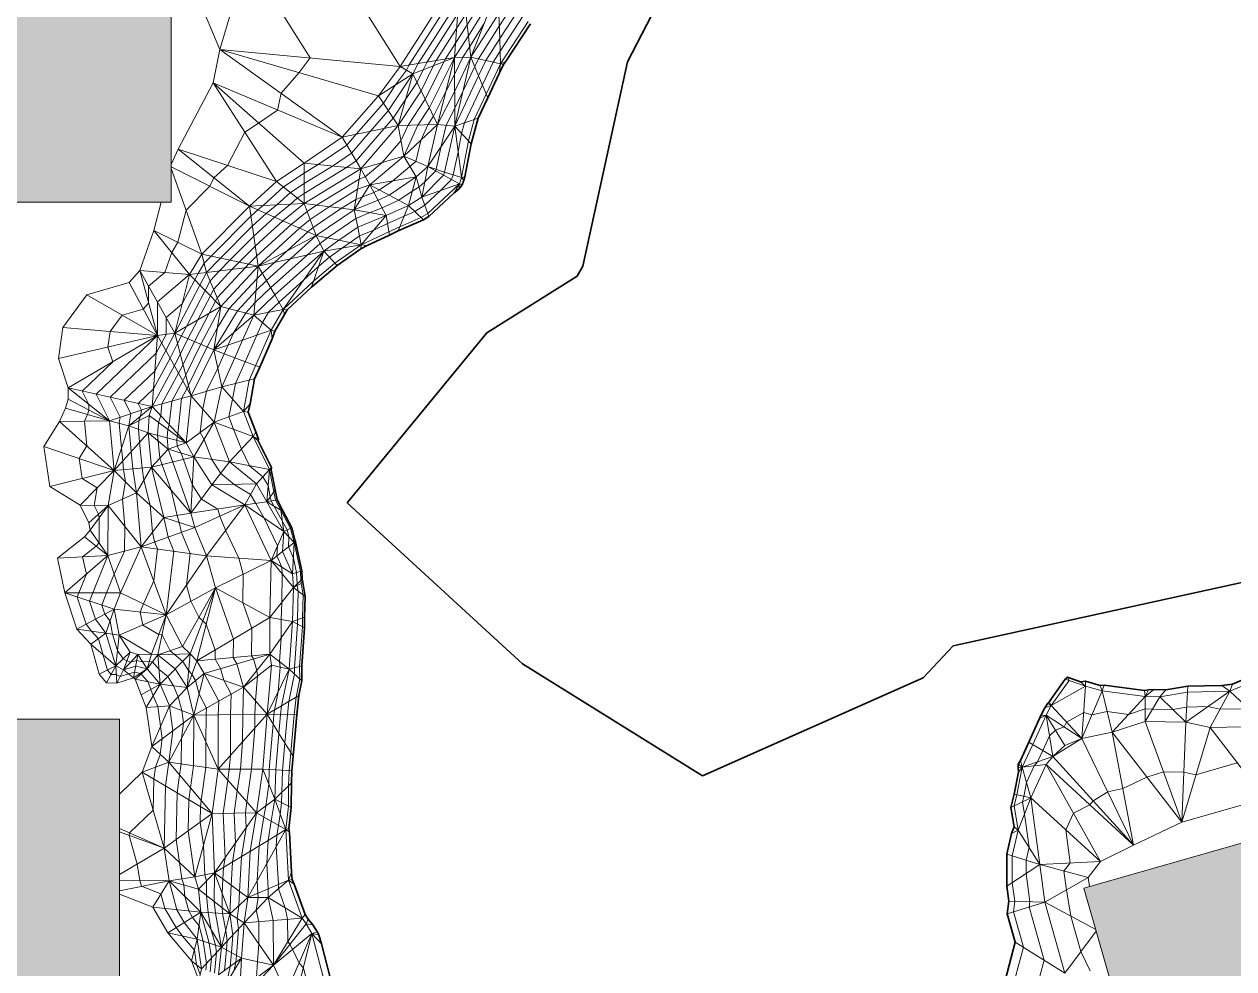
# Model space of a CAD drawing. Header units: millimetres. Extents: x -340184 to 563611, y -309449 to 515683.
# Drawn here: x 143528 to 350857, y 36423 to 198294 of the extents above; entities that cross this region are included whole.
import ezdxf

# ---------------------------------------------------------------- set-up
doc = ezdxf.new("R2010")
doc.units = ezdxf.units.MM
for name, color, linetype, lineweight in [('A-DETL-GENF', 92, 'Continuous', 9), ('A-DETL-THIN', 151, 'Continuous', 9), ('C-TOPO', 7, 'Continuous', 9), ('C-TOPO-FOLD', 70, 'Continuous', 9), ('C-TOPO-MAJR', 7, 'Continuous', 35), ('C-TOPO-MINR', 7, 'Continuous', 9)]:
    doc.layers.add(name, color=color, linetype=linetype, lineweight=lineweight)

msp = doc.modelspace()

# ---------------------------------------------------------------- hatches: boundary and pattern name
at = {"layer": 'A-DETL-GENF'}
for points in [[(68409, 101789), (134151, 101789), (134151, 167784), (168724, 167784), (168724, 224031), (134151, 224031), (134151, 281789), (61923, 281789), (61923, 101789)], [(85665, -64811), (178855, -64811), (178855, -40811), (159885, -40811), (159885, 79189), (85665, 79189), (85665, -51149)], [(356031, -57427), (461121, -27293), (450095, 11158), (416307, 1469), (396461, 70680), (325159, 50235), (354231, -51149)]]:
    msp.add_hatch(color=8, dxfattribs=at).paths.add_polyline_path(points)

# ---------------------------------------------------------------- linework, layer by layer
at = {"layer": 'A-DETL-THIN'}
for p, q in [((168724, 167784), (168724, 224031)), ((134151, 167784), (168724, 167784)), ((159885, 79189), (85665, 79189)), ((159885, -40811), (159885, 79189)), ((396461, 70680), (325159, 50235)), ((325159, 50235), (356031, -57427))]:
    msp.add_line(p, q, dxfattribs=at)
at = {"layer": 'C-TOPO', "lineweight": 35}
for p, q in [((246925, 191863), (279806, 255375)), ((230284, 198374), (226015, 191856)), ((225678, 191361), (224959, 189836)), ((226015, 191856), (225678, 191361)), ((239295, 156835), (246925, 191863)), ((224959, 189836), (222981, 185669)), ((222981, 185669), (221346, 182219)), ((221346, 182219), (220161, 177814)), ((220161, 177814), (219081, 172125)), ((219081, 172125), (218897, 171585)), ((218003, 170031), (217251, 169379)), ((218620, 170742), (218003, 170031)), ((218897, 171585), (218620, 170742)), ((217251, 169379), (212888, 165326)), ((211969, 164761), (207651, 162856)), ((212888, 165326), (211969, 164761)), ((206134, 162167), (202341, 160392)), ((207651, 162856), (206134, 162167)), ((201222, 159784), (197145, 156963)), ((202341, 160392), (201222, 159784)), ((197145, 156963), (192771, 153247)), ((238311, 155143), (239295, 156835)), ((222850, 145390), (238311, 155143)), ((192771, 153247), (188614, 149363)), ((188614, 149363), (188121, 148529)), ((188121, 148529), (186461, 145665)), ((186461, 145665), (186041, 144351)), ((198908, 116294), (222850, 145390)), ((186041, 144351), (183916, 139496)), ((183916, 139496), (183028, 137502)), ((183028, 137502), (182239, 133221)), ((182239, 133221), (181933, 131826)), ((181933, 131826), (183255, 128419)), ((183255, 128419), (183695, 127182)), ((183695, 127182), (183655, 126883)), ((183655, 126883), (185916, 122341)), ((185916, 122341), (185884, 121944)), ((185884, 121944), (186524, 118483)), ((186524, 118483), (186877, 116802)), ((186877, 116802), (187703, 115247)), ((228961, 88697), (198908, 116294)), ((414326, 116277), (302732, 91745)), ((187703, 115247), (187843, 114906)), ((187843, 114906), (189394, 111970)), ((189394, 111970), (189982, 109741)), ((189982, 109741), (190043, 109580)), ((190043, 109580), (190167, 109066)), ((190167, 109066), (191126, 104601)), ((191126, 104601), (191201, 103196)), ((191201, 103196), (191281, 102635)), ((191281, 102635), (191683, 100201)), ((191683, 100201), (191580, 96709)), ((191580, 96709), (191571, 94869)), ((191571, 94869), (191109, 88331)), ((302732, 91745), (297598, 86312)), ((191109, 88331), (191125, 85771)), ((259796, 69494), (228961, 88697)), ((350624, 85190), (358051, 88352)), ((191125, 85771), (190618, 83257)), ((297598, 86312), (259796, 69494)), ((319198, 82184), (321946, 86048)), ((321946, 86048), (322367, 86418)), ((322367, 86418), (324608, 85627)), ((324608, 85627), (325414, 85697)), ((325414, 85697), (327971, 84978)), ((327971, 84978), (328624, 85027)), ((328624, 85027), (335534, 84120)), ((348784, 84995), (350624, 85190)), ((190618, 83257), (190245, 79955)), ((335534, 84120), (336258, 84222)), ((336258, 84222), (337170, 84271)), ((337170, 84271), (339180, 84230)), ((339180, 84230), (342949, 84884)), ((342949, 84884), (348784, 84995)), ((317775, 79807), (318485, 81133)), ((318485, 81133), (318976, 81916)), ((318976, 81916), (319198, 82184)), ((190245, 79955), (189609, 72833)), ((315729, 75276), (317546, 79298)), ((317546, 79298), (317775, 79807)), ((314276, 72145), (315729, 75276)), ((189609, 72833), (189402, 70327)), ((313912, 70839), (313916, 71490)), ((313940, 70123), (313912, 70839)), ((313916, 71490), (314276, 72145)), ((189402, 70327), (189329, 68315)), ((313219, 66357), (313940, 70123)), ((189329, 68315), (189291, 64048)), ((312648, 64062), (313219, 66357)), ((189291, 64048), (188879, 60438)), ((313196, 60737), (312648, 64062)), ((188879, 60438), (188986, 59811)), ((312754, 59590), (313196, 60737)), ((188986, 59811), (189364, 52898)), ((311932, 56065), (312754, 59590)), ((311951, 50610), (311932, 56065)), ((189364, 52898), (189477, 51740)), ((189477, 51740), (189821, 50925)), ((189821, 50925), (191669, 45708)), ((312288, 48027), (311951, 50610)), ((312025, 45867), (312288, 48027)), ((191669, 45708), (192229, 44905)), ((313395, 40991), (312025, 45867)), ((192229, 44905), (192981, 43985)), ((192981, 43985), (193780, 42684)), ((193780, 42684), (194032, 42239)), ((194032, 42239), (194492, 40724)), ((194492, 40724), (196607, 32487)), ((311646, 34413), (313395, 40991))]:
    msp.add_line(p, q, dxfattribs=at)
at = {"layer": 'C-TOPO'}
for p, q in [((177089, 193975), (186362, 225395)), ((207950, 191054), (186362, 225395)), ((217264, 192604), (218386, 207405)), ((218386, 207405), (220101, 192634)), ((220101, 192634), (224701, 204443)), ((224701, 204443), (225028, 195821)), ((198016, 178931), (177089, 193975)), ((204247, 186017), (177089, 193975)), ((207950, 191054), (177089, 193975)), ((207950, 191054), (217264, 192604)), ((210148, 189798), (207950, 191054)), ((217264, 192604), (210148, 189798)), ((214397, 181092), (217264, 192604)), ((220101, 192634), (217264, 192604)), ((217322, 180843), (217264, 192604)), ((217322, 180843), (220101, 192634)), ((221410, 189468), (220101, 192634)), ((222646, 192072), (220101, 192634)), ((204247, 186017), (210148, 189798)), ((207623, 180926), (210148, 189798)), ((210148, 189798), (214397, 181092)), ((186790, 171358), (175917, 188231)), ((191510, 174477), (175917, 188231)), ((175917, 188231), (198016, 178931)), ((207623, 180926), (204247, 186017)), ((198016, 178931), (207623, 180926)), ((214397, 181092), (207623, 180926)), ((208576, 175675), (207623, 180926)), ((208576, 175675), (214397, 181092)), ((212693, 173911), (217322, 180843)), ((217322, 180843), (214397, 181092)), ((201229, 173507), (198016, 178931)), ((169918, 176856), (186790, 171358)), ((182119, 167097), (169918, 176856)), ((191514, 167547), (191510, 174477)), ((191510, 174477), (201229, 173507)), ((201229, 173507), (208576, 175675)), ((210708, 172138), (208576, 175675)), ((208576, 175675), (212693, 173911)), ((168724, 173880), (182119, 167097)), ((173972, 158878), (168724, 173580)), ((200070, 166504), (201229, 173507)), ((202755, 170776), (201229, 173507)), ((210708, 172138), (202755, 170776)), ((210708, 172138), (209382, 167229)), ((211679, 168642), (210708, 172138)), ((211679, 168642), (212693, 173911)), ((215417, 172428), (212693, 173911)), ((215591, 172954), (212693, 173911)), ((191514, 167547), (186790, 171358)), ((202755, 170776), (200070, 166504)), ((205589, 165506), (202755, 170776)), ((202755, 170776), (209382, 167229)), ((182119, 167097), (191514, 167547)), ((193595, 162056), (182119, 167097)), ((182119, 167097), (183608, 156831)), ((193595, 162056), (191514, 167547)), ((200070, 166504), (191514, 167547)), ((200686, 163505), (200070, 166504)), ((200070, 166504), (205589, 165506)), ((171867, 155388), (165762, 162951)), ((165762, 162951), (173972, 158878)), ((183608, 156831), (193595, 162056)), ((194907, 159410), (193595, 162056)), ((193595, 162056), (197449, 161280)), ((174778, 155753), (173972, 158878)), ((183608, 156831), (173972, 158878)), ((183608, 156831), (194907, 159410)), ((166364, 144929), (163354, 156071)), ((169363, 145351), (163354, 156071)), ((163354, 156071), (171867, 155388)), ((174778, 155753), (171867, 155388)), ((174778, 155753), (183608, 156831)), ((177222, 149934), (174778, 155753)), ((183608, 156831), (182913, 148461)), ((186490, 151890), (183608, 156831)), ((161493, 154023), (166364, 144929)), ((169363, 145351), (171867, 155388)), ((171867, 155388), (177222, 149934)), ((166364, 144929), (154276, 151940)), ((177222, 149934), (169363, 145351)), ((176028, 142511), (177222, 149934)), ((182913, 148461), (177222, 149934)), ((176028, 142511), (182913, 148461)), ((150172, 146337), (166364, 144929)), ((169363, 145351), (166364, 144929)), ((172174, 134632), (169363, 145351)), ((169363, 145351), (176028, 142511)), ((149417, 141000), (166364, 144929)), ((151092, 135958), (166364, 144929)), ((165473, 132784), (166364, 144929)), ((166364, 144929), (172174, 134632)), ((180941, 144175), (176028, 142511)), ((179613, 141141), (176028, 142511)), ((176028, 142511), (177394, 136156)), ((158124, 130312), (151092, 135958)), ((151092, 135958), (165473, 132784)), ((177394, 136156), (172174, 134632)), ((158124, 130312), (151047, 134029)), ((165473, 132784), (158124, 130312)), ((161439, 129493), (165473, 132784)), ((165473, 132784), (172174, 134632)), ((171317, 126535), (165473, 132784)), ((176095, 130109), (172174, 134632)), ((150589, 132496), (158124, 130312)), ((164968, 131246), (161439, 129493)), ((171317, 126535), (164968, 131246)), ((158124, 130312), (149581, 130233)), ((158969, 121801), (149581, 130233)), ((161439, 129493), (158124, 130312)), ((161439, 129493), (158969, 121801)), ((164756, 128282), (161439, 129493)), ((176095, 130109), (171317, 126535)), ((172622, 124162), (176095, 130109)), ((158969, 121801), (164756, 128282)), ((168187, 125446), (164756, 128282)), ((164756, 128282), (171317, 126535)), ((171317, 126535), (168187, 125446)), ((158969, 121801), (146914, 125905)), ((165355, 122358), (168187, 125446)), ((168187, 125446), (172622, 124162)), ((158969, 121801), (165355, 122358)), ((165355, 122358), (162763, 118000)), ((172622, 124162), (165355, 122358)), ((165355, 122358), (172091, 114478)), ((172091, 114478), (172622, 124162)), ((172622, 124162), (178743, 123284)), ((178743, 123284), (175701, 119356)), ((147950, 119083), (158969, 121801)), ((153094, 115881), (158969, 121801)), ((162763, 118000), (158969, 121801)), ((172091, 114478), (175701, 119356)), ((175701, 119356), (183332, 119507)), ((181340, 115916), (183332, 119507)), ((162763, 118000), (157948, 115807)), ((162763, 118000), (167436, 113754)), ((185131, 116449), (181340, 115916)), ((157948, 115807), (153094, 115881)), ((154623, 112837), (157948, 115807)), ((157948, 115807), (154838, 111580)), ((163570, 108754), (157948, 115807)), ((172091, 114478), (167436, 113754)), ((172091, 114478), (181340, 115916)), ((181340, 115916), (172802, 112027)), ((174773, 107215), (181340, 115916)), ((181340, 115916), (188024, 111371)), ((163570, 108754), (167436, 113754)), ((163570, 108754), (172802, 112027)), ((167436, 113754), (172802, 112027)), ((153883, 110421), (157870, 107246)), ((157870, 107246), (154838, 111580)), ((188024, 111371), (185840, 106419)), ((157870, 107246), (163570, 108754)), ((167884, 97067), (163570, 108754)), ((163570, 108754), (174773, 107215)), ((185840, 106419), (187818, 107950)), ((157870, 107246), (149209, 106765)), ((150511, 100823), (157870, 107246)), ((160020, 100874), (157870, 107246)), ((174773, 107215), (167884, 97067)), ((185840, 106419), (174773, 107215)), ((176311, 101725), (185840, 106419)), ((189669, 101775), (185840, 106419)), ((189544, 104117), (185840, 106419)), ((176311, 101725), (167884, 97067)), ((170656, 91629), (176311, 101725)), ((171973, 90419), (176311, 101725)), ((176311, 101725), (173126, 89186)), ((185652, 96622), (176311, 101725)), ((185652, 96622), (189669, 101775)), ((150511, 100823), (160020, 100874)), ((158966, 98052), (150511, 100823)), ((167884, 97067), (160020, 100874)), ((152565, 94632), (158966, 98052)), ((157521, 93914), (158966, 98052)), ((158966, 98052), (167884, 97067)), ((159811, 93587), (167884, 97067)), ((167884, 97067), (165351, 90320)), ((166441, 90221), (167884, 97067)), ((173126, 89186), (185652, 96622)), ((185606, 90346), (189496, 95955)), ((189496, 95955), (185652, 96622)), ((152565, 94632), (157521, 93914)), ((157521, 93914), (154955, 92050)), ((157521, 93914), (159811, 93587)), ((159811, 93587), (159227, 88329)), ((165351, 90320), (159811, 93587)), ((159227, 88329), (154955, 92050)), ((166441, 90221), (170656, 91629)), ((161705, 90703), (159227, 88329)), ((160550, 87670), (161705, 90703)), ((162987, 90261), (160550, 87670)), ((162290, 86292), (162987, 90261)), ((164627, 87800), (162987, 90261)), ((165351, 90320), (164627, 87800)), ((166441, 90221), (164627, 87800)), ((171973, 90419), (166441, 90221)), ((166857, 85179), (166441, 90221)), ((166857, 85179), (171973, 90419)), ((171437, 84619), (171973, 90419)), ((171437, 84619), (173126, 89186)), ((185606, 90346), (173126, 89186)), ((174395, 87047), (185606, 90346)), ((181145, 84688), (185606, 90346)), ((188918, 87782), (185606, 90346)), ((156362, 86889), (159227, 88329)), ((157631, 85405), (159227, 88329)), ((159227, 88329), (159410, 85362)), ((159410, 85362), (160550, 87670)), ((162290, 86292), (160550, 87670)), ((164627, 87800), (162290, 86292)), ((162571, 86076), (164627, 87800)), ((185899, 88467), (181145, 84688)), ((185177, 80033), (188918, 87782)), ((188918, 87782), (185899, 88467)), ((162571, 86076), (166857, 85179)), ((166857, 85179), (163596, 83386)), ((164431, 81218), (166857, 85179)), ((166857, 85179), (171437, 84619)), ((171437, 84619), (174395, 87047)), ((174395, 87047), (172614, 79907)), ((181145, 84688), (174395, 87047)), ((171437, 84619), (168425, 81483)), ((172614, 79907), (181145, 84688)), ((185177, 80033), (181145, 84688)), ((164431, 81218), (168425, 81483)), ((165397, 74511), (168425, 81483)), ((168425, 81483), (172614, 79907)), ((185177, 80033), (187650, 81499)), ((172614, 79907), (165397, 74511)), ((168319, 71820), (172614, 79907)), ((185177, 80033), (172614, 79907)), ((172614, 79907), (176762, 70619)), ((176762, 70619), (185177, 80033)), ((187192, 76761), (185177, 80033)), ((185177, 80033), (187481, 79998)), ((341947, 61535), (335670, 78800)), ((341947, 61535), (329990, 76968)), ((329990, 76968), (333665, 57635)), ((341947, 61535), (342646, 78707)), ((346778, 77797), (341947, 61535)), ((356133, 65591), (346778, 77797)), ((319837, 72832), (324829, 75862)), ((333665, 57635), (324829, 75862)), ((168319, 71820), (165397, 74511)), ((333665, 57635), (319837, 72832)), ((163773, 70104), (168319, 71820)), ((175733, 63052), (168319, 71820)), ((176762, 70619), (168319, 71820)), ((184404, 70636), (176762, 70619)), ((183351, 63177), (176762, 70619)), ((184404, 70636), (186676, 70495)), ((184404, 70636), (186491, 65465)), ((333665, 57635), (318704, 71429)), ((318704, 71429), (328034, 54804)), ((167535, 57120), (163773, 70104)), ((163773, 70104), (175733, 63052)), ((186491, 65465), (183351, 63177)), ((328034, 54804), (316078, 65699)), ((167535, 57120), (175733, 63052)), ((172782, 52174), (175733, 63052)), ((175733, 63052), (183351, 63177)), ((176174, 52842), (183351, 63177)), ((185859, 61725), (183351, 63177)), ((167535, 57120), (159885, 60449)), ((159885, 59879), (167535, 57120)), ((185318, 58415), (176174, 52842)), ((159885, 52566), (167535, 57120)), ((172782, 52174), (167535, 57120)), ((181856, 48626), (185111, 54449)), ((328034, 54804), (317602, 54312)), ((325879, 52044), (317602, 54312)), ((168362, 51511), (172782, 52174)), ((176174, 52842), (172782, 52174)), ((173411, 50071), (176174, 52842)), ((181856, 48626), (176174, 52842)), ((176174, 52842), (178790, 45843)), ((318444, 47854), (325879, 52044)), ((168362, 51511), (159885, 51601)), ((159885, 49802), (168362, 51511)), ((168362, 51511), (165575, 46993)), ((173411, 50071), (168362, 51511)), ((168362, 51511), (173800, 46108)), ((178790, 45843), (173411, 50071)), ((185348, 50129), (181856, 48626)), ((181856, 48626), (178790, 45843)), ((181251, 44277), (185368, 48627)), ((185368, 48627), (181856, 48626)), ((327181, 43186), (318444, 47854)), ((173800, 46108), (165575, 46993)), ((168150, 42603), (173800, 46108)), ((173800, 46108), (173185, 41478)), ((177337, 40141), (173800, 46108)), ((173800, 46108), (178790, 45843)), ((177337, 40141), (178790, 45843)), ((178790, 45843), (181251, 44277)), ((181251, 44277), (177337, 40141)), ((186200, 44694), (181251, 44277)), ((186233, 37053), (181251, 44277)), ((173185, 41478), (168150, 42603)), ((173185, 41478), (172212, 37795)), ((173185, 41478), (177337, 40141)), ((327263, 42899), (321869, 35662)), ((173940, 36423), (177337, 40141)), ((180771, 38258), (177337, 40141)), ((172212, 37795), (173940, 36423)), ((176855, 35416), (180771, 38258)), ((178244, 34085), (180771, 38258)), ((186233, 37053), (180771, 38258)), ((173471, 34456), (173940, 36423)), ((186233, 37053), (180487, 32706)), ((180998, 31532), (186233, 37053))]:
    msp.add_line(p, q, dxfattribs=at)
at = {"layer": 'C-TOPO-FOLD'}
for p, q in [((225028, 195821), (225191, 191511)), ((225191, 191511), (222646, 192072)), ((225191, 191511), (224959, 189836)), ((225191, 191511), (226015, 191856)), ((225678, 191361), (225191, 191511)), ((222981, 185669), (221410, 189468)), ((217322, 180843), (221346, 182219)), ((218488, 171998), (217322, 180843)), ((217322, 180843), (220161, 177814)), ((218141, 170945), (215417, 172428)), ((218488, 171998), (215591, 172954)), ((219081, 172125), (218488, 171998)), ((218141, 170945), (211679, 168642)), ((217251, 169379), (218141, 170945)), ((218141, 170945), (218003, 170031)), ((218141, 170945), (218620, 170742)), ((218897, 171585), (218488, 171998)), ((212888, 165326), (211679, 168642)), ((207651, 162856), (209382, 167229)), ((211969, 164761), (209382, 167229)), ((201302, 160505), (205589, 165506)), ((205589, 165506), (206134, 162167)), ((201302, 160505), (200686, 163505)), ((201302, 160505), (194907, 159410)), ((197449, 161280), (201302, 160505)), ((201222, 159784), (201302, 160505)), ((202341, 160392), (201302, 160505)), ((194907, 159410), (187930, 149419)), ((192771, 153247), (194907, 159410)), ((194907, 159410), (197145, 156963)), ((187930, 149419), (186490, 151890)), ((187930, 149419), (182913, 148461)), ((188614, 149363), (187930, 149419)), ((187930, 149419), (188121, 148529)), ((182913, 148461), (185855, 145839)), ((185855, 145839), (180941, 144175)), ((186041, 144351), (185855, 145839)), ((186461, 145665), (185855, 145839)), ((183916, 139496), (179613, 141141)), ((177394, 136156), (183028, 137502)), ((181102, 131926), (177394, 136156)), ((181102, 131926), (182239, 133221)), ((181102, 131926), (176095, 130109)), ((181102, 131926), (181933, 131826)), ((176095, 130109), (182755, 127667)), ((178743, 123284), (182755, 127667)), ((183255, 128419), (182755, 127667)), ((183655, 126883), (182755, 127667)), ((182755, 127667), (183695, 127182)), ((178743, 123284), (185581, 121989)), ((185581, 121989), (185916, 122341)), ((185581, 121989), (183332, 119507)), ((185131, 116449), (185581, 121989)), ((185581, 121989), (185884, 121944)), ((186524, 118483), (185131, 116449)), ((186877, 116802), (185131, 116449)), ((187504, 115016), (185131, 116449)), ((187504, 115016), (187703, 115247)), ((188024, 111371), (187504, 115016)), ((187843, 114906), (187504, 115016)), ((188024, 111371), (189394, 111970)), ((189796, 109482), (188024, 111371)), ((187818, 107950), (189796, 109482)), ((189544, 104117), (189796, 109482)), ((189982, 109741), (189796, 109482)), ((189796, 109482), (190043, 109580)), ((189796, 109482), (190167, 109066)), ((191126, 104601), (189544, 104117)), ((189669, 101775), (191201, 103196)), ((191281, 102635), (189669, 101775)), ((191683, 100201), (189669, 101775)), ((189496, 95955), (191580, 96709)), ((191571, 94869), (189496, 95955)), ((188918, 87782), (191109, 88331)), ((191125, 85771), (188918, 87782)), ((321946, 86048), (322627, 85848)), ((322627, 85848), (322367, 86418)), ((324608, 85627), (325428, 84859)), ((325428, 84859), (325414, 85697)), ((328624, 85027), (328270, 84061)), ((350624, 85190), (350192, 83993)), ((187650, 81499), (190618, 83257)), ((319573, 81554), (325428, 84859)), ((325428, 84859), (324829, 75862)), ((328270, 84061), (324829, 75862)), ((328270, 84061), (327971, 84978)), ((329990, 76968), (328270, 84061)), ((335675, 83088), (329990, 76968)), ((335675, 83088), (335534, 84120)), ((335670, 78800), (335675, 83088)), ((338187, 83037), (335670, 78800)), ((337170, 84271), (335675, 83088)), ((336258, 84222), (335675, 83088)), ((338187, 83037), (339180, 84230)), ((342646, 78707), (338187, 83037)), ((342949, 84884), (342646, 78707)), ((350192, 83993), (342646, 78707)), ((346778, 77797), (350192, 83993)), ((350192, 83993), (348784, 84995)), ((356616, 77975), (350192, 83993)), ((319573, 81554), (318485, 81133)), ((319573, 81554), (318976, 81916)), ((319573, 81554), (319198, 82184)), ((324829, 75862), (319573, 81554)), ((187481, 79998), (190245, 79955)), ((318685, 79897), (317546, 79298)), ((317775, 79807), (318685, 79897)), ((319837, 72832), (318685, 79897)), ((324829, 75862), (318685, 79897)), ((318685, 79897), (321869, 74700)), ((189609, 72833), (187192, 76761)), ((319837, 72832), (315729, 75276)), ((319837, 72832), (314597, 70955)), ((186676, 70495), (189402, 70327)), ((314597, 70955), (313912, 70839)), ((314597, 70955), (313916, 71490)), ((313940, 70123), (314597, 70955)), ((314597, 70955), (314276, 72145)), ((318704, 71429), (314597, 70955)), ((316078, 65699), (314597, 70955)), ((186491, 65465), (189329, 68315)), ((316078, 65699), (313219, 66357)), ((189291, 64048), (186491, 65465)), ((186491, 65465), (188366, 60273)), ((312648, 64062), (316078, 65699)), ((316078, 65699), (313904, 60179)), ((185111, 54449), (188366, 60273)), ((188366, 60273), (185318, 58415)), ((188366, 60273), (185859, 61725)), ((188366, 60273), (188879, 60438)), ((188986, 59811), (188366, 60273)), ((313904, 60179), (312754, 59590)), ((313904, 60179), (313196, 60737)), ((313904, 60179), (317602, 54312)), ((311932, 56065), (317602, 54312)), ((317602, 54312), (311951, 50610)), ((188839, 51632), (189364, 52898)), ((188839, 51632), (185348, 50129)), ((185368, 48627), (188839, 51632)), ((189477, 51740), (188839, 51632)), ((189821, 50925), (188839, 51632)), ((191148, 45110), (185368, 48627)), ((318444, 47854), (312025, 45867)), ((312288, 48027), (318444, 47854)), ((191148, 45110), (191669, 45708)), ((191148, 45110), (186200, 44694)), ((186233, 37053), (191148, 45110)), ((186233, 37053), (191848, 44106)), ((192229, 44905), (191848, 44106)), ((191848, 44106), (192981, 43985)), ((192848, 42479), (186233, 37053)), ((188456, 32309), (192848, 42479)), ((189914, 30664), (192848, 42479)), ((192848, 42479), (193780, 42684)), ((192848, 42479), (194032, 42239)), ((192848, 42479), (194492, 40724)), ((313395, 40991), (321869, 35662))]:
    msp.add_line(p, q, dxfattribs=at)
at = {"layer": 'C-TOPO-MAJR', "lineweight": 9}
for p, q in [((207950, 191054), (218386, 207405)), ((177089, 193975), (172115, 205772)), ((219673, 196327), (224701, 204443)), ((211055, 191571), (218012, 202472)), ((217638, 197538), (219244, 200019)), ((220101, 192634), (224864, 200132)), ((225028, 195821), (228191, 200650)), ((214159, 192087), (217638, 197538)), ((225191, 191511), (229935, 198753)), ((217264, 192604), (219673, 196327)), ((222646, 192072), (225028, 195821)), ((175917, 188231), (177089, 193975)), ((204247, 186017), (207950, 191054)), ((210148, 189798), (211055, 191571)), ((211564, 186896), (213706, 191201)), ((212980, 183994), (217264, 192604)), ((213706, 191201), (214159, 192087)), ((217293, 186724), (220101, 192634)), ((221410, 189468), (222646, 192072)), ((222719, 186302), (225191, 191511)), ((205935, 183471), (210148, 189798)), ((217322, 180843), (221410, 189468)), ((169918, 176856), (175917, 188231)), ((207623, 180926), (211564, 186896)), ((214397, 181092), (217293, 186724)), ((198016, 178931), (204247, 186017)), ((220675, 181990), (222719, 186302)), ((202819, 179928), (205935, 183471)), ((211010, 181009), (212980, 183994)), ((201229, 173507), (207623, 180926)), ((208576, 175675), (211010, 181009)), ((212693, 173911), (214397, 181092)), ((215591, 172954), (217322, 180843)), ((219688, 178319), (220675, 181990)), ((191510, 174477), (198016, 178931)), ((199622, 176219), (202819, 179928)), ((218488, 171998), (219688, 178319)), ((168724, 174234), (169918, 176856)), ((186790, 171358), (191510, 174477)), ((196370, 173992), (199622, 176219)), ((202755, 170776), (208576, 175675)), ((191512, 171012), (196370, 173992)), ((191514, 167547), (201229, 173507)), ((206068, 169003), (210708, 172138)), ((210708, 172138), (212693, 173911)), ((211679, 168642), (215417, 172428)), ((215417, 172428), (215591, 172954)), ((182119, 167097), (186790, 171358)), ((189152, 169452), (191512, 171012)), ((200649, 170005), (202755, 170776)), ((212686, 165879), (218141, 170945)), ((218141, 170945), (218488, 171998)), ((186817, 167322), (189152, 169452)), ((195792, 167025), (200649, 170005)), ((200070, 166504), (204172, 168141)), ((204172, 168141), (206068, 169003)), ((209382, 167229), (211679, 168642)), ((165762, 162951), (167006, 167784)), ((173972, 158878), (182119, 167097)), ((184988, 165836), (186817, 167322)), ((187857, 164576), (191514, 167547)), ((192555, 164801), (195792, 167025)), ((193595, 162056), (200070, 166504)), ((205589, 165506), (209382, 167229)), ((211538, 165173), (212686, 165879)), ((182615, 163675), (184988, 165836)), ((183112, 160253), (187857, 164576)), ((190726, 163316), (192555, 164801)), ((200686, 163505), (205589, 165506)), ((207939, 163585), (211538, 165173)), ((163354, 156071), (165762, 162951)), ((177184, 158196), (182615, 163675)), ((183608, 156831), (190726, 163316)), ((189257, 158121), (193595, 162056)), ((197449, 161280), (200686, 163505)), ((201302, 160505), (206043, 162724)), ((206043, 162724), (207939, 163585)), ((180396, 157513), (183112, 160253)), ((194907, 159410), (197449, 161280)), ((196772, 157371), (201302, 160505)), ((171867, 155388), (173972, 158878)), ((174778, 155753), (177184, 158196)), ((185049, 154360), (189257, 158121)), ((186490, 151890), (194907, 159410)), ((161493, 154023), (163354, 156071)), ((173652, 153570), (174778, 155753)), ((176000, 152843), (179193, 156292)), ((177222, 149934), (183608, 156831)), ((179193, 156292), (180396, 157513)), ((193127, 154274), (196772, 157371)), ((154276, 151940), (161493, 154023)), ((166358, 150711), (171867, 155388)), ((169363, 145351), (173652, 153570)), ((183261, 152646), (185049, 154360)), ((187930, 149419), (193127, 154274)), ((150172, 146337), (154276, 151940)), ((173292, 147642), (175437, 151752)), ((175437, 151752), (176000, 152843)), ((180068, 149197), (183261, 152646)), ((182913, 148461), (186490, 151890)), ((166364, 144929), (166358, 150711)), ((173806, 143458), (177222, 149934)), ((185855, 145839), (187930, 149419)), ((171584, 144404), (173292, 147642)), ((176028, 142511), (180068, 149197)), ((180941, 144175), (182913, 148461)), ((149417, 141000), (150172, 146337)), ((167816, 142355), (169363, 145351)), ((183199, 139770), (185855, 145839)), ((155886, 134900), (166364, 144929)), ((170300, 141778), (171584, 144404)), ((171237, 138205), (173806, 143458)), ((179613, 141141), (180941, 144175)), ((151092, 135958), (149417, 141000)), ((165918, 138856), (167816, 142355)), ((169269, 139780), (170300, 141778)), ((172174, 134632), (176028, 142511)), ((177394, 136156), (179613, 141141)), ((165473, 132784), (169269, 139780)), ((182089, 137278), (183199, 139770)), ((160679, 133842), (165918, 138856)), ((168823, 133708), (170721, 137206)), ((170721, 137206), (171237, 138205)), ((181102, 131926), (182089, 137278)), ((151047, 134029), (151092, 135958)), ((158124, 130312), (155886, 134900)), ((176095, 130109), (177394, 136156)), ((150589, 132496), (151047, 134029)), ((161798, 131548), (160679, 133842)), ((164968, 131246), (165473, 132784)), ((168395, 129659), (168823, 133708)), ((171317, 126535), (172174, 134632)), ((149581, 130233), (150589, 132496)), ((161439, 129493), (161798, 131548)), ((164756, 128282), (164968, 131246)), ((182755, 127667), (181102, 131926)), ((146914, 125905), (149581, 130233)), ((158969, 121801), (158124, 130312)), ((161863, 125042), (161439, 129493)), ((168037, 127408), (168142, 128891)), ((168142, 128891), (168395, 129659)), ((178743, 123284), (176095, 130109)), ((165355, 122358), (164756, 128282)), ((168187, 125446), (168037, 127408)), ((172622, 124162), (171317, 126535)), ((185581, 121989), (182755, 127667)), ((147950, 119083), (146914, 125905)), ((162162, 122080), (161863, 125042)), ((168989, 123260), (168187, 125446)), ((167436, 113754), (165355, 122358)), ((172091, 114478), (168989, 123260)), ((175701, 119356), (172622, 124162)), ((183332, 119507), (178743, 123284)), ((157948, 115807), (158969, 121801)), ((162763, 118000), (162162, 122080)), ((186292, 118144), (185581, 121989)), ((153094, 115881), (147950, 119083)), ((181340, 115916), (175701, 119356)), ((185131, 116449), (183332, 119507)), ((163570, 108754), (162763, 118000)), ((188024, 111371), (185131, 116449)), ((186586, 116743), (186292, 118144)), ((187504, 115016), (186586, 116743)), ((154623, 112837), (153094, 115881)), ((157870, 107246), (157948, 115807)), ((172802, 112027), (172091, 114478)), ((185840, 106419), (181340, 115916)), ((189166, 111870), (187504, 115016)), ((154838, 111580), (154623, 112837)), ((168186, 110390), (167436, 113754)), ((174773, 107215), (172802, 112027)), ((149209, 106765), (153883, 110421)), ((153883, 110421), (154838, 111580)), ((169171, 107985), (168186, 110390)), ((187818, 107950), (188024, 111371)), ((189796, 109482), (189166, 111870)), ((160020, 100874), (163570, 108754)), ((167884, 97067), (169171, 107985)), ((189544, 104117), (187818, 107950)), ((190862, 104521), (189796, 109482)), ((150511, 100823), (149209, 106765)), ((155265, 100849), (157870, 107246)), ((176311, 101725), (174773, 107215)), ((185652, 96622), (185840, 106419)), ((189669, 101775), (189544, 104117)), ((190945, 102959), (190862, 104521)), ((179389, 92904), (176311, 101725)), ((189496, 95955), (189669, 101775)), ((191013, 102491), (190945, 102959)), ((191348, 100463), (191013, 102491)), ((152565, 94632), (150511, 100823)), ((154738, 99438), (155265, 100849)), ((158966, 98052), (160020, 100874)), ((191232, 96584), (191348, 100463)), ((155765, 96342), (154738, 99438)), ((159811, 93587), (158966, 98052)), ((157521, 93914), (155765, 96342)), ((170656, 91629), (167884, 97067)), ((185606, 90346), (185652, 96622)), ((188918, 87782), (189496, 95955)), ((191225, 95050), (191232, 96584)), ((154955, 92050), (152565, 94632)), ((159227, 88329), (157521, 93914)), ((161705, 90703), (159811, 93587)), ((190744, 88240), (191225, 95050)), ((156362, 86889), (154955, 92050)), ((171973, 90419), (170656, 91629)), ((179366, 89766), (179389, 92904)), ((161705, 90703), (162987, 90261)), ((162987, 90261), (165351, 90320)), ((166441, 90221), (165351, 90320)), ((169415, 87799), (166441, 90221)), ((173126, 89186), (171973, 90419)), ((174395, 87047), (173126, 89186)), ((180001, 88697), (179366, 89766)), ((185899, 88467), (185606, 90346)), ((160550, 87670), (159227, 88329)), ((162638, 88276), (160550, 87670)), ((164627, 87800), (162638, 88276)), ((166857, 85179), (164627, 87800)), ((171437, 84619), (169415, 87799)), ((181145, 84688), (180001, 88697)), ((185177, 80033), (185899, 88467)), ((187650, 81499), (188918, 87782)), ((190757, 86106), (190744, 88240)), ((358445, 87507), (350192, 83993)), ((157631, 85405), (156362, 86889)), ((159410, 85362), (157631, 85405)), ((162290, 86292), (159410, 85362)), ((162571, 86076), (162290, 86292)), ((163596, 83386), (162571, 86076)), ((168425, 81483), (166857, 85179)), ((176880, 82297), (174395, 87047)), ((190124, 82964), (190757, 86106)), ((322627, 85848), (319573, 81554)), ((325428, 84859), (322627, 85848)), ((164431, 81218), (163596, 83386)), ((172614, 79907), (171437, 84619)), ((180990, 79991), (181145, 84688)), ((189785, 79962), (190124, 82964)), ((328270, 84061), (325428, 84859)), ((335675, 83088), (328270, 84061)), ((338187, 83037), (335675, 83088)), ((342899, 83855), (338187, 83037)), ((350192, 83993), (342899, 83855)), ((165397, 74511), (164431, 81218)), ((169006, 77209), (168425, 81483)), ((176802, 79949), (176880, 82297)), ((187481, 79998), (187650, 81499)), ((319573, 81554), (318685, 79897)), ((172541, 71219), (172614, 79907)), ((176762, 70619), (176802, 79949)), ((180970, 75326), (180990, 79991)), ((184404, 70636), (185177, 80033)), ((187192, 76761), (187481, 79998)), ((189206, 73488), (189785, 79962)), ((318685, 79897), (316414, 74869)), ((335670, 78800), (329990, 76968)), ((342646, 78707), (335670, 78800)), ((168319, 71820), (169006, 77209)), ((186676, 70495), (187192, 76761)), ((329990, 76968), (324829, 75862)), ((346778, 77797), (342646, 78707)), ((356616, 77975), (346778, 77797)), ((180583, 70627), (180970, 75326)), ((316414, 74869), (314597, 70955)), ((321869, 74700), (319837, 72832)), ((324829, 75862), (321869, 74700)), ((163773, 70104), (165397, 74511)), ((188948, 70355), (189206, 73488)), ((319837, 72832), (318704, 71429)), ((167760, 67753), (168319, 71820)), ((172026, 67436), (172541, 71219)), ((175733, 63052), (176762, 70619)), ((180057, 66898), (180583, 70627)), ((183351, 63177), (184404, 70636)), ((186491, 65465), (186676, 70495)), ((314597, 70955), (313695, 66247)), ((318704, 71429), (316078, 65699)), ((159885, 66349), (163773, 70104)), ((188856, 67840), (188948, 70355)), ((167535, 57120), (167760, 67753)), ((171747, 65403), (172026, 67436)), ((179542, 63115), (180057, 66898)), ((188824, 64284), (188856, 67840)), ((171634, 60086), (171747, 65403)), ((185859, 61725), (186491, 65465)), ((188366, 60273), (188824, 64284)), ((313695, 66247), (313220, 64335)), ((313220, 64335), (313904, 60179)), ((316078, 65699), (317602, 54312)), ((356133, 65591), (341947, 61535)), ((176174, 52842), (175733, 63052)), ((179763, 58010), (179542, 63115)), ((182270, 56557), (183351, 63177)), ((185318, 58415), (185859, 61725)), ((188839, 51632), (188366, 60273)), ((313904, 60179), (312877, 55773)), ((341947, 61535), (333665, 57635)), ((172782, 52174), (171634, 60086)), ((185111, 54449), (185318, 58415)), ((168362, 51511), (167535, 57120)), ((179222, 54700), (179763, 58010)), ((181856, 48626), (182270, 56557)), ((333665, 57635), (328034, 54804)), ((179015, 50734), (179222, 54700)), ((185348, 50129), (185111, 54449)), ((312877, 55773), (312893, 51227)), ((317602, 54312), (318444, 47854)), ((328034, 54804), (325879, 52044)), ((173411, 50071), (172782, 52174)), ((176100, 47957), (176174, 52842)), ((325879, 52044), (326137, 50515)), ((169688, 46551), (168362, 51511)), ((173800, 46108), (173411, 50071)), ((178790, 45843), (179015, 50734)), ((185368, 48627), (185348, 50129)), ((191148, 45110), (188839, 51632)), ((312893, 51227), (313314, 47998)), ((165575, 46993), (159885, 49240)), ((176295, 45975), (176100, 47957)), ((181251, 44277), (181856, 48626)), ((186200, 44694), (185368, 48627)), ((313314, 47998), (313094, 46198)), ((318444, 47854), (321869, 35662)), ((168150, 42603), (165575, 46993)), ((170975, 44355), (169688, 46551)), ((175261, 40809), (173800, 46108)), ((177337, 40141), (176295, 45975)), ((179294, 42209), (178790, 45843)), ((313094, 46198), (314807, 40102)), ((173185, 41478), (170975, 44355)), ((180771, 38258), (181251, 44277)), ((186233, 37053), (186200, 44694)), ((191848, 44106), (191148, 45110)), ((192848, 42479), (191848, 44106)), ((172212, 37795), (168150, 42603)), ((173940, 36423), (173185, 41478)), ((179054, 39199), (179294, 42209)), ((195491, 32183), (192848, 42479)), ((175638, 38282), (175261, 40809)), ((176855, 35416), (177337, 40141)), ((314807, 40102), (313349, 34621)), ((173471, 34456), (172212, 37795)), ((175397, 35920), (175638, 38282)), ((178813, 36837), (179054, 39199)), ((180487, 32706), (180771, 38258)), ((178244, 34085), (178813, 36837)), ((188456, 32309), (186233, 37053))]:
    msp.add_line(p, q, dxfattribs=at)
at = {"layer": 'C-TOPO-MINR'}
for p, q in [((192520, 192515), (181725, 209685)), ((209503, 191312), (218199, 204938)), ((219458, 198173), (223649, 204937)), ((224946, 197977), (227318, 201598)), ((212607, 191829), (217825, 200005)), ((225110, 193666), (229063, 199702)), ((217451, 195071), (219458, 198173)), ((219887, 194480), (222401, 198538)), ((221374, 192353), (224946, 197977)), ((215712, 192346), (217451, 195071)), ((218683, 192619), (219887, 194480)), ((223919, 191791), (225110, 193666)), ((190668, 189996), (192520, 192515)), ((209049, 190426), (209503, 191312)), ((211927, 190499), (212607, 191829)), ((212272, 185445), (215485, 191903)), ((215485, 191903), (215712, 192346)), ((217278, 189664), (218683, 192619)), ((218712, 186738), (220756, 191051)), ((220756, 191051), (221374, 192353)), ((222065, 187885), (223919, 191791)), ((187552, 186453), (190668, 189996)), ((207198, 187907), (209049, 190426)), ((210856, 188347), (211927, 190499)), ((215830, 186848), (217278, 189664)), ((205091, 184744), (207198, 187907)), ((208885, 185362), (210856, 188347)), ((213689, 182543), (215830, 186848)), ((217308, 183783), (218712, 186738)), ((218999, 181416), (222065, 187885)), ((186966, 183581), (187552, 186453)), ((200417, 179430), (205091, 184744)), ((206779, 182199), (208885, 185362)), ((209316, 180967), (212272, 185445)), ((183714, 181354), (186966, 183581)), ((212703, 181050), (213689, 182543)), ((215860, 180967), (217308, 183783)), ((181353, 179794), (183714, 181354)), ((200426, 174863), (205221, 180427)), ((205221, 180427), (206779, 182199)), ((208099, 178300), (209316, 180967)), ((211486, 178383), (212703, 181050)), ((215008, 177377), (215860, 180967)), ((218505, 179581), (218999, 181416)), ((178354, 174107), (181353, 179794)), ((198819, 177575), (200417, 179430)), ((210634, 174793), (211486, 178383)), ((217905, 176420), (218505, 179581)), ((193940, 174234), (198819, 177575)), ((204903, 174591), (208099, 178300)), ((214142, 173432), (215008, 177377)), ((217039, 172476), (217905, 176420)), ((191511, 172744), (193940, 174234)), ((198799, 173749), (200426, 174863)), ((201992, 172141), (204903, 174591)), ((209642, 173906), (210634, 174793)), ((176018, 171976), (178354, 174107)), ((187971, 170405), (191511, 172744)), ((191513, 169279), (198799, 173749)), ((200939, 171756), (201992, 172141)), ((206732, 171457), (209642, 173906)), ((212186, 171276), (214055, 173169)), ((214055, 173169), (214142, 173432)), ((216779, 171686), (217039, 172476)), ((171283, 166412), (175356, 170522)), ((175356, 170522), (176018, 171976)), ((184468, 167209), (187971, 170405)), ((193653, 167286), (200939, 171756)), ((204412, 169890), (206732, 171457)), ((210045, 169683), (211193, 170390)), ((211193, 170390), (212186, 171276)), ((214910, 169793), (216779, 171686)), ((189166, 167434), (190333, 168499)), ((190333, 168499), (191513, 169279)), ((197931, 166765), (200360, 168255)), ((200360, 168255), (201412, 168640)), ((201412, 168640), (203463, 169459)), ((203463, 169459), (204412, 169890)), ((204880, 166824), (207725, 168116)), ((207725, 168116), (210045, 169683)), ((212182, 167260), (214910, 169793)), ((169867, 160914), (171283, 166412)), ((182367, 165386), (183554, 166466)), ((183554, 166466), (184468, 167209)), ((186423, 165206), (189166, 167434)), ((189292, 163946), (192035, 166174)), ((192035, 166174), (193653, 167286)), ((193075, 163428), (197931, 166765)), ((200378, 165004), (202829, 166005)), ((202829, 166005), (204880, 166824)), ((208661, 165407), (210460, 166201)), ((210460, 166201), (212182, 167260)), ((175578, 158537), (182367, 165386)), ((182864, 161964), (186423, 165206)), ((183360, 158542), (189292, 163946)), ((195522, 161668), (200378, 165004)), ((203446, 163006), (205816, 164115)), ((205816, 164115), (208661, 165407)), ((178790, 157854), (182864, 161964)), ((188601, 159443), (192161, 162686)), ((192161, 162686), (193075, 163428)), ((199376, 160893), (200994, 162005)), ((200994, 162005), (203446, 163006)), ((168814, 159170), (169867, 160914)), ((192082, 158766), (194251, 160733)), ((194251, 160733), (195522, 161668)), ((195839, 158391), (198104, 159958)), ((198104, 159958), (199376, 160893)), ((167610, 155730), (168814, 159170)), ((174375, 157315), (175578, 158537)), ((176986, 156022), (178790, 157854)), ((182002, 157172), (183360, 158542)), ((185769, 153125), (192082, 158766)), ((186432, 157476), (188601, 159443)), ((194017, 156842), (195839, 158391)), ((164856, 153391), (167610, 155730)), ((172759, 154479), (173322, 155571)), ((173322, 155571), (174375, 157315)), ((175389, 154298), (176986, 156022)), ((176611, 151388), (181400, 156562)), ((181400, 156562), (182002, 157172)), ((183434, 154739), (184328, 155596)), ((184328, 155596), (186432, 157476)), ((191419, 154415), (194017, 156842)), ((170615, 150369), (172759, 154479)), ((174544, 152661), (175389, 154298)), ((178645, 149565), (183434, 154739)), ((187210, 150654), (191419, 154415)), ((164859, 150500), (164856, 153391)), ((171328, 146496), (174544, 152661)), ((176329, 150843), (176611, 151388)), ((183087, 150554), (185769, 153125)), ((160320, 148435), (163928, 149476)), ((163928, 149476), (164859, 150500)), ((167861, 148031), (170615, 150369)), ((175257, 148788), (176329, 150843)), ((176625, 146222), (178645, 149565)), ((181491, 148829), (183087, 150554)), ((185422, 148940), (187210, 150654)), ((158268, 145633), (160320, 148435)), ((167863, 145140), (167861, 148031)), ((172695, 143931), (175257, 148788)), ((179470, 145486), (181491, 148829)), ((184384, 147150), (185422, 148940)), ((157891, 142965), (158268, 145633)), ((167090, 143642), (167863, 145140)), ((170474, 144877), (171328, 146496)), ((174917, 142985), (176625, 146222)), ((178484, 143343), (179470, 145486)), ((183398, 145007), (184384, 147150)), ((166141, 141893), (167090, 143642)), ((168542, 141068), (169831, 143564)), ((169831, 143564), (170474, 144877)), ((170768, 139991), (172695, 143931)), ((177820, 141826), (178484, 143343)), ((181406, 140456), (183398, 145007)), ((158728, 140444), (157891, 142965)), ((158283, 134371), (166141, 141893)), ((165695, 135820), (168542, 141068)), ((171705, 136418), (174917, 142985)), ((176711, 139334), (177820, 141826)), ((153489, 135429), (158728, 140444)), ((169995, 138493), (170768, 139991)), ((174784, 135394), (176711, 139334)), ((179741, 136717), (181406, 140456)), ((167148, 133246), (169995, 138493)), ((154608, 133135), (153489, 135429)), ((163076, 133313), (165695, 135820)), ((170499, 134170), (171448, 135919)), ((171448, 135919), (171705, 136418)), ((174135, 132370), (174784, 135394)), ((179248, 134041), (179741, 136717)), ((154586, 132170), (154608, 133135)), ((159961, 130930), (158283, 134371)), ((163636, 132166), (163076, 133313)), ((166934, 131221), (167148, 133246)), ((169856, 128097), (170499, 134170)), ((178599, 131017), (179248, 134041)), ((153853, 130272), (154356, 131404)), ((154356, 131404), (154586, 132170)), ((159782, 129903), (159961, 130930)), ((163204, 130370), (163456, 131138)), ((163456, 131138), (163636, 132166)), ((166555, 130068), (166934, 131221)), ((173706, 128322), (174135, 132370)), ((179425, 128888), (178599, 131017)), ((154275, 126017), (153853, 130272)), ((160204, 125647), (159782, 129903)), ((163098, 128887), (163204, 130370)), ((163310, 126662), (163098, 128887)), ((166397, 127845), (166555, 130068)), ((180749, 125476), (179425, 128888)), ((163758, 122219), (163310, 126662)), ((166472, 126864), (166397, 127845)), ((166771, 123902), (166472, 126864)), ((169677, 126971), (169730, 127713)), ((169752, 125990), (169677, 126971)), ((169730, 127713), (169856, 128097)), ((174359, 127136), (173706, 128322)), ((175683, 123723), (174359, 127136)), ((152941, 123853), (154275, 126017)), ((160416, 123421), (160204, 125647)), ((170405, 124804), (169752, 125990)), ((170806, 123711), (170405, 124804)), ((182162, 122637), (180749, 125476)), ((153459, 120442), (152941, 123853)), ((160565, 121940), (160416, 123421)), ((167172, 122809), (166771, 123902)), ((168723, 118418), (167172, 122809)), ((172357, 119320), (170806, 123711)), ((177222, 121320), (175683, 123723)), ((184456, 120748), (182162, 122637)), ((156031, 118841), (153459, 120442)), ((160866, 119901), (160565, 121940)), ((164059, 120179), (163758, 122219)), ((179516, 119432), (177222, 121320)), ((185356, 119219), (184456, 120748)), ((155521, 115844), (156031, 118841)), ((160356, 116904), (160866, 119901)), ((165100, 115877), (164059, 120179)), ((169764, 114116), (168723, 118418)), ((173896, 116917), (172357, 119320)), ((182336, 117712), (179516, 119432)), ((185711, 117296), (185356, 119219)), ((160759, 112280), (160356, 116904)), ((176715, 115197), (173896, 116917)), ((183235, 116183), (182336, 117712)), ((184682, 113644), (183235, 116183)), ((185858, 116596), (185711, 117296)), ((186317, 115732), (185858, 116596)), ((156286, 114322), (155521, 115844)), ((156393, 113693), (156286, 114322)), ((165503, 111254), (165100, 115877)), ((170119, 112890), (169764, 114116)), ((177071, 113972), (176715, 115197)), ((187764, 113194), (186317, 115732)), ((156354, 109413), (156393, 113693)), ((160720, 108000), (160759, 112280)), ((170494, 111209), (170119, 112890)), ((178056, 111566), (177071, 113972)), ((186932, 108895), (184682, 113644)), ((188595, 111621), (187764, 113194)), ((165878, 109572), (165503, 111254)), ((171972, 107600), (170494, 111209)), ((180306, 106817), (178056, 111566)), ((188910, 110427), (188595, 111621)), ((188807, 108716), (188910, 110427)), ((153539, 107006), (155876, 108834)), ((155876, 108834), (156354, 109413)), ((158945, 104060), (160720, 108000)), ((165727, 102911), (166371, 108369)), ((166371, 108369), (165878, 109572)), ((186829, 107185), (186932, 108895)), ((189670, 106800), (188807, 108716)), ((154190, 104035), (153539, 107006)), ((171328, 102141), (171972, 107600)), ((181076, 104072), (180306, 106817)), ((187692, 105268), (186829, 107185)), ((190203, 104319), (189670, 106800)), ((152888, 100836), (154190, 104035)), ((157643, 100862), (158945, 104060)), ((180982, 99173), (181076, 104072)), ((187660, 99198), (187755, 104097)), ((187755, 104097), (187692, 105268)), ((190307, 102367), (190203, 104319)), ((163952, 98971), (165727, 102911)), ((172098, 99396), (171328, 102141)), ((190341, 102133), (190307, 102367)), ((190508, 101119), (190341, 102133)), ((152625, 100131), (152888, 100836)), ((154165, 95487), (152625, 100131)), ((156852, 98745), (157643, 100862)), ((190364, 96269), (190508, 101119)), ((157366, 97197), (156852, 98745)), ((163425, 97560), (163952, 98971)), ((163848, 95327), (163425, 97560)), ((173484, 96677), (172098, 99396)), ((182520, 94763), (180982, 99173)), ((187574, 96288), (187660, 99198)), ((155043, 94273), (154165, 95487)), ((158243, 95983), (157366, 97197)), ((158666, 93750), (158243, 95983)), ((174142, 96072), (173484, 96677)), ((174719, 95456), (174142, 96072)), ((176258, 91045), (174719, 95456)), ((187551, 93151), (187574, 96288)), ((189831, 88011), (190360, 95503)), ((190360, 95503), (190364, 96269)), ((156238, 92982), (155043, 94273)), ((159519, 90958), (158666, 93750)), ((166618, 93693), (163848, 95327)), ((167163, 93644), (166618, 93693)), ((168549, 90925), (167163, 93644)), ((182486, 90056), (182520, 94763)), ((157091, 90189), (156238, 92982)), ((187262, 89064), (187551, 93151)), ((157794, 87609), (157091, 90189)), ((160466, 89516), (159519, 90958)), ((161128, 89187), (160466, 89516)), ((161769, 88966), (161128, 89187)), ((162813, 89269), (161769, 88966)), ((163807, 89031), (162813, 89269)), ((169207, 90320), (168549, 90925)), ((170694, 89109), (169207, 90320)), ((176246, 89476), (176258, 91045)), ((177198, 87872), (176246, 89476)), ((182804, 89521), (182486, 90056)), ((183376, 87517), (182804, 89521)), ((158429, 86867), (157794, 87609)), ((162464, 87284), (161420, 86981)), ((163459, 87046), (162464, 87284)), ((164989, 89060), (163807, 89031)), ((165534, 89011), (164989, 89060)), ((166649, 87700), (165534, 89011)), ((168136, 86489), (166649, 87700)), ((171705, 87519), (170694, 89109)), ((172282, 86903), (171705, 87519)), ((177770, 85867), (177198, 87872)), ((183522, 86577), (183376, 87517)), ((187048, 83908), (187409, 88125)), ((187409, 88125), (187262, 89064)), ((189838, 86944), (189831, 88011)), ((159318, 86845), (158429, 86867)), ((159980, 86516), (159318, 86845)), ((161420, 86981), (159980, 86516)), ((163599, 86938), (163459, 87046)), ((164714, 85628), (163599, 86938)), ((165227, 84283), (164714, 85628)), ((169147, 84899), (168136, 86489)), ((172916, 85833), (172282, 86903)), ((173505, 83477), (172916, 85833)), ((179012, 83493), (177770, 85867)), ((183161, 82361), (183522, 86577)), ((188887, 82231), (189838, 86944)), ((165644, 83198), (165227, 84283)), ((166428, 81350), (165644, 83198)), ((169931, 83051), (169147, 84899)), ((170520, 80695), (169931, 83051)), ((174747, 81102), (173505, 83477)), ((178896, 79970), (179012, 83493)), ((186414, 80766), (187048, 83908)), ((166911, 77997), (166428, 81350)), ((174708, 79928), (174747, 81102)), ((183084, 80012), (183161, 82361)), ((188633, 79980), (188887, 82231)), ((335672, 80944), (332832, 80028)), ((336928, 80918), (335672, 80944)), ((340416, 80872), (336928, 80918)), ((342772, 81281), (340416, 80872)), ((346419, 81350), (342772, 81281)), ((348485, 80895), (346419, 81350)), ((353404, 80984), (348485, 80895)), ((170810, 78558), (170520, 80695)), ((174688, 75263), (174708, 79928)), ((178866, 72972), (178896, 79970)), ((183074, 77680), (183084, 80012)), ((186185, 78397), (186329, 80016)), ((186329, 80016), (186414, 80766)), ((188199, 75124), (188633, 79980)), ((325129, 80360), (322201, 78708)), ((326549, 79961), (325129, 80360)), ((329130, 80515), (326549, 79961)), ((332832, 80028), (329130, 80515)), ((167201, 75860), (166911, 77997)), ((170467, 75864), (170810, 78558)), ((182494, 70631), (183074, 77680)), ((185540, 70566), (186185, 78397)), ((320277, 77298), (319261, 76364)), ((321757, 77879), (320277, 77298)), ((322201, 78708), (321757, 77879)), ((166858, 73166), (167201, 75860)), ((170430, 71520), (170467, 75864)), ((174652, 70919), (174688, 75263)), ((187812, 70425), (188199, 75124)), ((319261, 76364), (318125, 73850)), ((166046, 70962), (166858, 73166)), ((178673, 70623), (178866, 72972)), ((318125, 73850), (317217, 71893)), ((165767, 68929), (166046, 70962)), ((170172, 69628), (170430, 71520)), ((173880, 65244), (174652, 70919)), ((178410, 68758), (178673, 70623)), ((181704, 65038), (182494, 70631)), ((185448, 68050), (185540, 70566)), ((316650, 71192), (315337, 68327)), ((317217, 71893), (316650, 71192)), ((351456, 71694), (344362, 69666)), ((165654, 63612), (165767, 68929)), ((169753, 66578), (170172, 69628)), ((177638, 63083), (178410, 68758)), ((187673, 66653), (187812, 70425)), ((335968, 69251), (331827, 67301)), ((338808, 70167), (335968, 69251)), ((342296, 70121), (338808, 70167)), ((344362, 69666), (342296, 70121)), ((169584, 58603), (169753, 66578)), ((184921, 64321), (185448, 68050)), ((187658, 64875), (187673, 66653)), ((315337, 68327), (314886, 65973)), ((329247, 66748), (326751, 65233)), ((331827, 67301), (329247, 66748)), ((173740, 64227), (173880, 65244)), ((181447, 63146), (181704, 65038)), ((184605, 62451), (184921, 64321)), ((187429, 62869), (187658, 64875)), ((314886, 65973), (314649, 65017)), ((314649, 65017), (314991, 62939)), ((326184, 64532), (323369, 63117)), ((326751, 65233), (326184, 64532)), ((161604, 59701), (165654, 63612)), ((173684, 61569), (173740, 64227)), ((177969, 55426), (177638, 63083)), ((181557, 60593), (181447, 63146)), ((183794, 57486), (184605, 62451)), ((187113, 60999), (187429, 62869)), ((314991, 62939), (315753, 57245)), ((323369, 63117), (322056, 60252)), ((174257, 57613), (173684, 61569)), ((180746, 55629), (181557, 60593)), ((186842, 59344), (187113, 60999)), ((322056, 60252), (322818, 54558)), ((161514, 59291), (161604, 59701)), ((162913, 54369), (161514, 59291)), ((170158, 54647), (169584, 58603)), ((186739, 57361), (186842, 59344)), ((174478, 52508), (174257, 57613)), ((183484, 51538), (183794, 57486)), ((187093, 50880), (186739, 57361)), ((315753, 57245), (315239, 55042)), ((163327, 51565), (162913, 54369)), ((170572, 51842), (170158, 54647)), ((177698, 53771), (177969, 55426)), ((180436, 49680), (180746, 55629)), ((315239, 55042), (315247, 52769)), ((322818, 54558), (321740, 53178)), ((170886, 50791), (170572, 51842)), ((174793, 51456), (174478, 52508)), ((177595, 51788), (177698, 53771)), ((315247, 52769), (315879, 47926)), ((321740, 53178), (322161, 49949)), ((163652, 50562), (163327, 51565)), ((166969, 49252), (163652, 50562)), ((171081, 48809), (170886, 50791)), ((174755, 49014), (174793, 51456)), ((177482, 49343), (177595, 51788)), ((183602, 49377), (183484, 51538)), ((187104, 50129), (187093, 50880)), ((188258, 46869), (187104, 50129)), ((322161, 49949), (322918, 45463)), ((167632, 46772), (166969, 49252)), ((171744, 46329), (171081, 48809)), ((175048, 46042), (174755, 49014)), ((177445, 46900), (177482, 49343)), ((180323, 47235), (180436, 49680)), ((183310, 46452), (183612, 48626)), ((183612, 48626), (183602, 49377)), ((315879, 47926), (315769, 47026)), ((169562, 43479), (167632, 46772)), ((172387, 45232), (171744, 46329)), ((175569, 43124), (175048, 46042)), ((177542, 45909), (177445, 46900)), ((178064, 42992), (177542, 45909)), ((180021, 45060), (180323, 47235)), ((183726, 44485), (183310, 46452)), ((188674, 44902), (188258, 46869)), ((315769, 47026), (318338, 37882)), ((173493, 43793), (172387, 45232)), ((174223, 41143), (173493, 43793)), ((180273, 43243), (180021, 45060)), ((183742, 40665), (183726, 44485)), ((188691, 41082), (188674, 44902)), ((322918, 45463), (324630, 39367)), ((170668, 42040), (169562, 43479)), ((172699, 39636), (170668, 42040)), ((176299, 40475), (175569, 43124)), ((178316, 41175), (178064, 42992)), ((179913, 38729), (180273, 43243)), ((173076, 37109), (172699, 39636)), ((174789, 37352), (174223, 41143)), ((176488, 39212), (176299, 40475)), ((177834, 36127), (178196, 39670)), ((178196, 39670), (178316, 41175)), ((183502, 37655), (183742, 40665)), ((189040, 40580), (188691, 41082)), ((189540, 39766), (189040, 40580)), ((190652, 37394), (189540, 39766)), ((174668, 36171), (174789, 37352)), ((176126, 35668), (176488, 39212)), ((179507, 36171), (179792, 37547)), ((179792, 37547), (179913, 38729)), ((183360, 34879), (183502, 37655)), ((191381, 36571), (190652, 37394)), ((318338, 37882), (317609, 35141)), ((324630, 39367), (326213, 36057)), ((173705, 35440), (173076, 37109)), ((192703, 31423), (191381, 36571))]:
    msp.add_line(p, q, dxfattribs=at)

doc.saveas('drawing.dxf')
